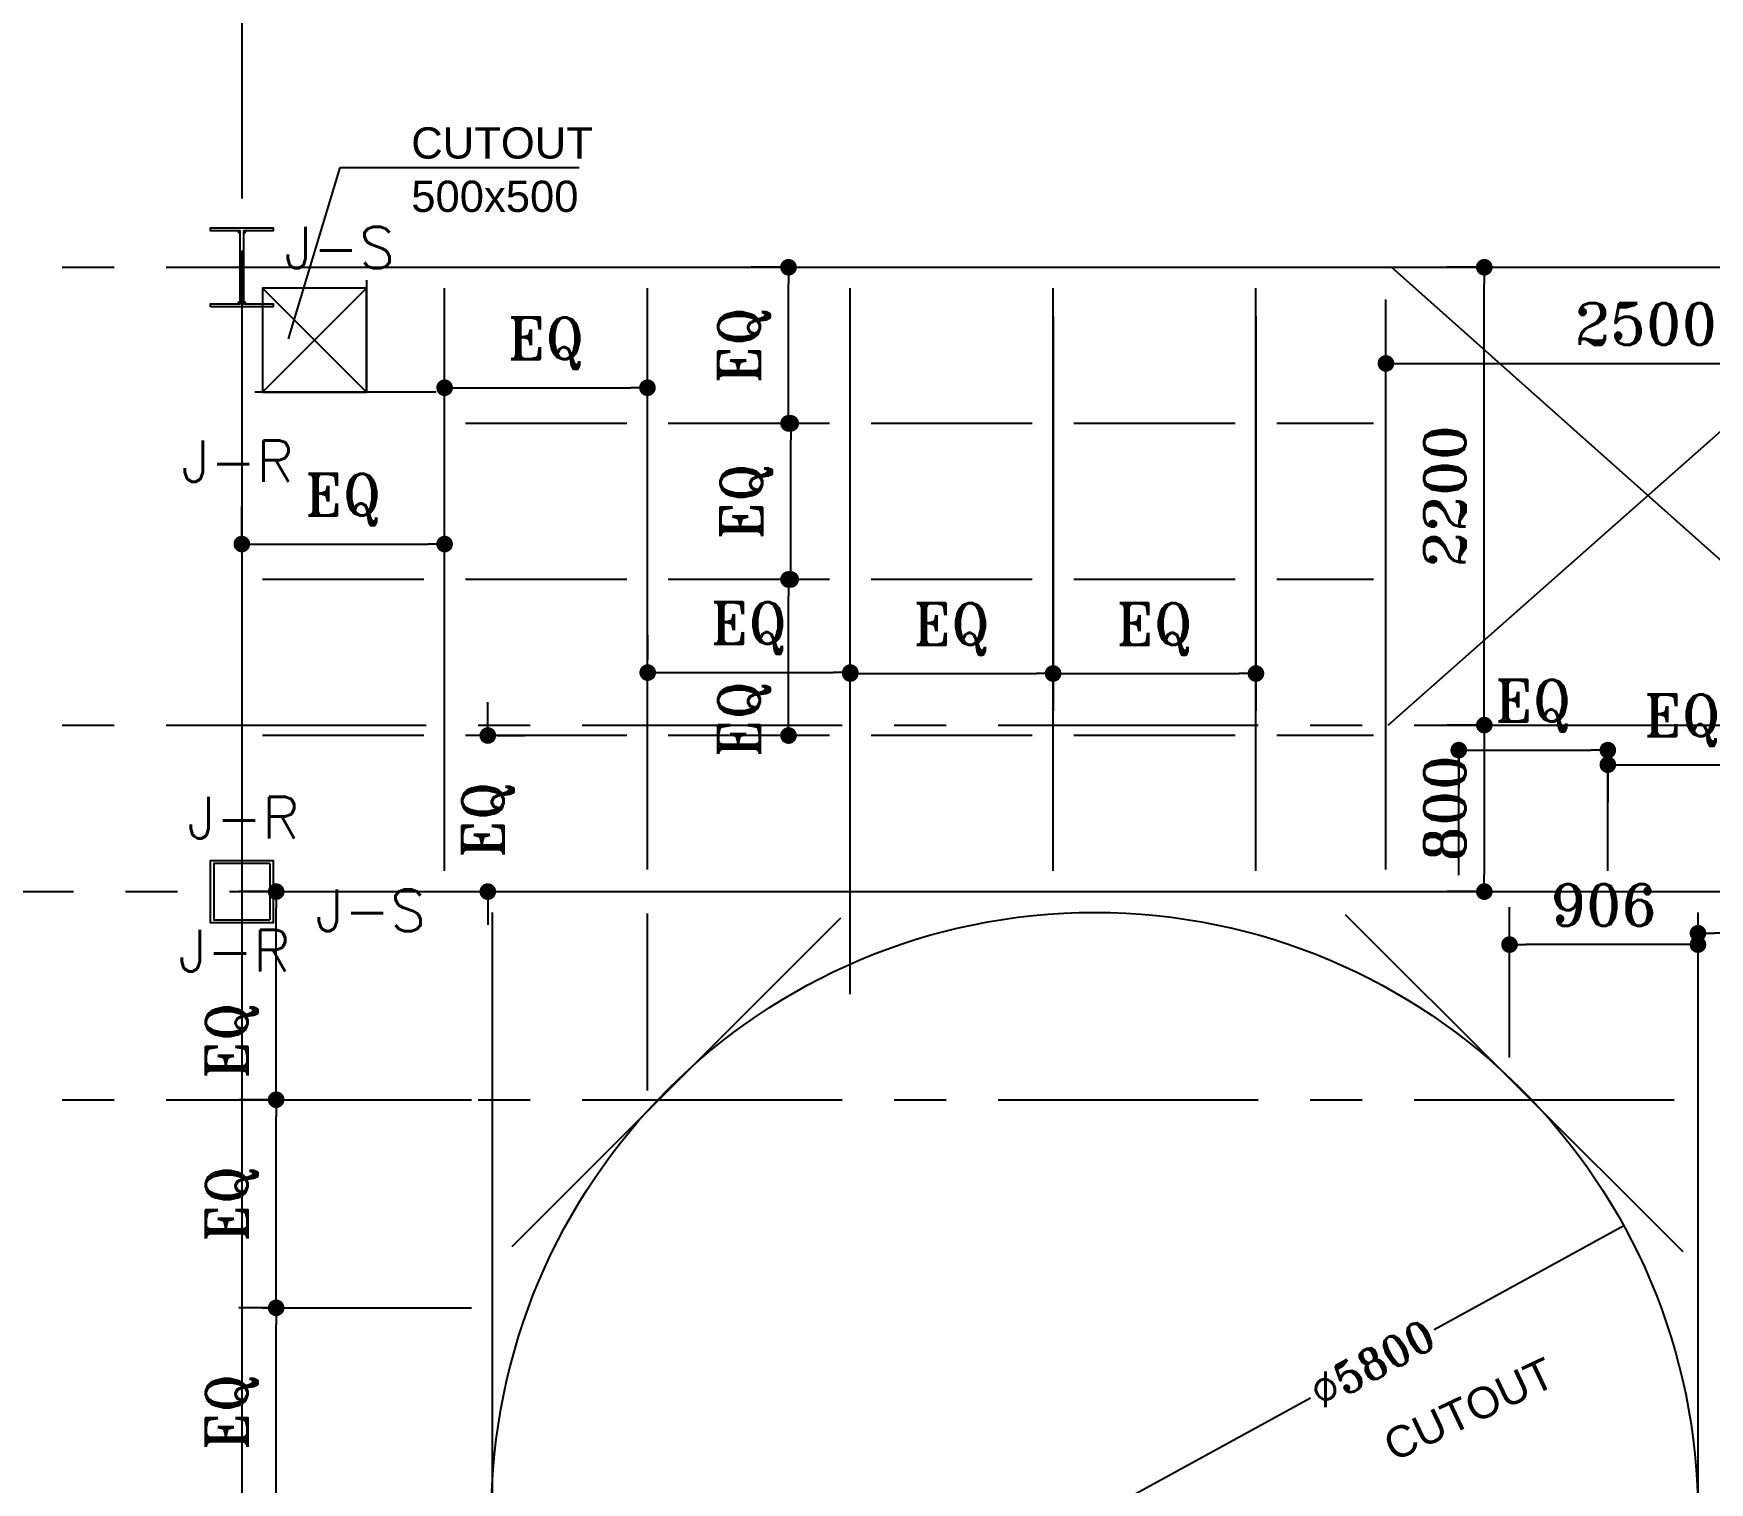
# Model space of a CAD drawing. Header units: inches. Extents: x 1387 to 2676, y -3554 to -2136.
# Drawn here: x 2593.95 to 2602.01, y -2648.33 to -2641.37 of the extents above; entities that cross this region are included whole.
import ezdxf
from ezdxf.enums import TextEntityAlignment as Align

# ---------------------------------------------------------------- set-up
doc = ezdxf.new("R2010")
doc.units = ezdxf.units.IN
doc.header["$MEASUREMENT"] = 0
doc.linetypes.add('CENTER', pattern=[2, 1.25, -0.25, 0.25, -0.25])
for name, color, linetype in [('3G', 3, 'Continuous'), ('AA-IPE300', 27, 'Continuous'), ('AA_CUT OUT', 250, 'Continuous'), ('AXE', 1, 'CENTER'), ('DIM', 8, 'Continuous'), ('MEMBER TEXT', 7, 'Continuous'), ('Pich', 2, 'Continuous'), ('UPN100', 1, 'Continuous')]:
    doc.layers.add(name, color=color, linetype=linetype)
doc.styles.add('ROMANS', font='ROMANS')
doc.styles.add('ROMANT', font='romant')
doc.styles.get("Standard").update_dxf_attribs({"font": 'arial.ttf'})
doc.dimstyles.new('Copy of 1-100', dxfattribs={"dimtxt": 0.2, "dimasz": 0.08, "dimexe": 0.18, "dimexo": 0.0625, "dimgap": 0.09, "dimtad": 1, "dimdec": 0, "dimlfac": 1000, "dimdsep": 46, "dimtxsty": 'ROMANT', "dimblk": 'DOT', "dimcen": 0.09, "dimclrd": 1, "dimclre": 1, "dimclrt": 3, "dimadec": 0, "dimazin": 0, "dimtfac": 1, "dimtdec": 0, "dimtix": 1, "dimtofl": 0, "dimtmove": 2, "dimatfit": 3, "dimldrblk": 'DOT', "dimfxl": 1, "dimtolj": 1, "dimarcsym": 0})
doc.dimstyles.get("Standard").update_dxf_attribs({"dimtxt": 0.25, "dimasz": 0.18, "dimexe": 0.18, "dimexo": 0.0625, "dimgap": 0.09, "dimtad": 0, "dimdec": 0, "dimlfac": 100, "dimzin": 0, "dimdsep": 46, "dimtxsty": 'Standard', "dimcen": 0.09, "dimadec": 0, "dimazin": 0, "dimtfac": 1, "dimtdec": 0, "dimtofl": 0, "dimtmove": 0, "dimatfit": 3, "dimfxl": 1, "dimtolj": 1, "dimtzin": 0, "dimarcsym": 0})

# ---------------------------------------------------------------- blocks, each defined once
blk = doc.blocks.new('DOT')
at = {"layer": 'DIM', "color": 0, "linetype": 'ByBlock'}
blk.add_line((-0.5, 0), (-1, 0), dxfattribs=at)
at = {"layer": 'DIM', "color": 0, "linetype": 'ByBlock', "const_width": 0.5}
blk.add_lwpolyline([(-0.25, 0, 1), (0.25, 0, 1)], format="xyb", close=True, dxfattribs=at)
blk = doc.blocks.new('*D2546')
at = {"color": 1, "lineweight": -2, "transparency": 16777216}
for p, q in [((-9356.8, 5393.5), (-10267.6, 4894.4)), ((-14443.2, 2606.5), (-10862.8, 4568.3))]:
    blk.add_line(p, q, dxfattribs=at)
at = {"layer": 'Defpoints', "color": 0, "transparency": 16777216}
for p in [(-9356.7, 5393.5), (-14443.3, 2606.5)]:
    blk.add_point(p, dxfattribs=at)
at = {"color": 1, "lineweight": -2, "transparency": 16777216, "xscale": 0.08, "yscale": 0.08, "zscale": 0.08}
for p, rotation in [((-9356.7, 5393.5), 28.71912846812458), ((-14443.3, 2606.5), 208.7191284681246)]:
    blk.add_blockref('DOT', p, dxfattribs=dict(at, rotation=rotation))
at = {"color": 3, "transparency": 16777216, "insert": (-10565.2, 4731.4), "char_height": 150, "attachment_point": 5, "rotation": 28.71913, "style": 'ROMANT'}
blk.add_mtext('\\A1;∅5800', dxfattribs=at)
blk = doc.blocks.new('_Dot')
at = {"layer": 'DIM', "color": 0, "lineweight": -2}
blk.add_line((-0.5, 0), (-1, 0), dxfattribs=at)
at = {"layer": 'DIM', "color": 0, "const_width": 0.5}
blk.add_lwpolyline([(-0.25, 0, 1), (0.25, 0, 1)], format="xyb", close=True, dxfattribs=at)
blk = doc.blocks.new('*D2125')
at = {"layer": 'Defpoints', "color": 0, "transparency": 16777216}
for p in [(2594.9498, -2643.8716), (2595.9248, -2643.8207), (2595.9248, -2643.8716)]:
    blk.add_point(p, dxfattribs=at)
at = {"layer": 'Pich', "color": 1, "lineweight": -2, "transparency": 16777216}
for p, q in [((2594.9498, -2643.8091), (2594.9498, -2643.6407)), ((2595.9248, -2643.8091), (2595.9248, -2643.6407)), ((2595.0298, -2643.8207), (2595.8448, -2643.8207))]:
    blk.add_line(p, q, dxfattribs=at)
at = {"layer": 'Pich', "color": 1, "lineweight": -2, "transparency": 16777216, "xscale": 0.08, "yscale": 0.08, "zscale": 0.08, "rotation": 180}
blk.add_blockref('DOT', (2594.9498, -2643.8207), dxfattribs=at)
at = {"layer": 'Pich', "color": 1, "lineweight": -2, "transparency": 16777216, "xscale": 0.08, "yscale": 0.08, "zscale": 0.08}
blk.add_blockref('DOT', (2595.9248, -2643.8207), dxfattribs=at)
at = {"layer": 'Pich', "color": 3, "transparency": 16777216, "insert": (2595.4373, -2643.6069), "char_height": 0.2, "attachment_point": 5, "style": 'ROMANT'}
blk.add_mtext('\\A1;EQ', dxfattribs=at)
blk = doc.blocks.new('*D2360')
at = {"layer": 'Defpoints', "color": 0, "transparency": 16777216}
for p in [(2596.8998, -2643.0695), (2596.8998, -2643.0695), (2595.9248, -2644.8514)]:
    blk.add_point(p, dxfattribs=at)
at = {"layer": 'Pich', "color": 1, "lineweight": -2, "transparency": 16777216}
for p, q in [((2595.9248, -2644.7889), (2595.9248, -2642.8895)), ((2596.8998, -2643.007), (2596.8998, -2642.8895)), ((2596.0048, -2643.0695), (2596.8198, -2643.0695))]:
    blk.add_line(p, q, dxfattribs=at)
at = {"layer": 'Pich', "color": 1, "lineweight": -2, "transparency": 16777216, "xscale": 0.08, "yscale": 0.08, "zscale": 0.08, "rotation": 180}
blk.add_blockref('DOT', (2595.9248, -2643.0695), dxfattribs=at)
at = {"layer": 'Pich', "color": 1, "lineweight": -2, "transparency": 16777216, "xscale": 0.08, "yscale": 0.08, "zscale": 0.08}
blk.add_blockref('DOT', (2596.8998, -2643.0695), dxfattribs=at)
at = {"layer": 'Pich', "color": 3, "transparency": 16777216, "insert": (2596.4123, -2642.8557), "char_height": 0.2, "attachment_point": 5, "style": 'ROMANT'}
blk.add_mtext('\\A1;EQ', dxfattribs=at)
blk = doc.blocks.new('*D2361')
at = {"layer": 'Defpoints', "color": 0, "transparency": 16777216}
for p in [(2596.901, -2644.4383), (2597.8748, -2644.4383), (2597.8748, -2646.0463)]:
    blk.add_point(p, dxfattribs=at)
at = {"layer": 'Pich', "color": 1, "lineweight": -2, "transparency": 16777216}
for p, q in [((2596.901, -2644.3758), (2596.901, -2644.2583)), ((2597.8748, -2645.9838), (2597.8748, -2644.2583)), ((2596.981, -2644.4383), (2597.7948, -2644.4383))]:
    blk.add_line(p, q, dxfattribs=at)
at = {"layer": 'Pich', "color": 1, "lineweight": -2, "transparency": 16777216, "xscale": 0.08, "yscale": 0.08, "zscale": 0.08, "rotation": 180}
blk.add_blockref('DOT', (2596.901, -2644.4383), dxfattribs=at)
at = {"layer": 'Pich', "color": 1, "lineweight": -2, "transparency": 16777216, "xscale": 0.08, "yscale": 0.08, "zscale": 0.08}
blk.add_blockref('DOT', (2597.8748, -2644.4383), dxfattribs=at)
at = {"layer": 'Pich', "color": 3, "transparency": 16777216, "insert": (2597.3879, -2644.2245), "char_height": 0.2, "attachment_point": 5, "style": 'ROMANT'}
blk.add_mtext('\\A1;EQ', dxfattribs=at)
blk = doc.blocks.new('*D2362')
at = {"layer": 'Defpoints', "color": 0, "transparency": 16777216}
for p in [(2598.8498, -2642.6643), (2597.8748, -2644.4428), (2598.8498, -2644.4428)]:
    blk.add_point(p, dxfattribs=at)
at = {"layer": 'Pich', "color": 1, "lineweight": -2, "transparency": 16777216}
for p, q in [((2598.8498, -2642.7268), (2598.8498, -2644.6228)), ((2597.8748, -2644.3803), (2597.8748, -2644.2628)), ((2597.9548, -2644.4428), (2598.7698, -2644.4428))]:
    blk.add_line(p, q, dxfattribs=at)
at = {"layer": 'Pich', "color": 1, "lineweight": -2, "transparency": 16777216, "xscale": 0.08, "yscale": 0.08, "zscale": 0.08, "rotation": 180}
blk.add_blockref('DOT', (2597.8748, -2644.4428), dxfattribs=at)
at = {"layer": 'Pich', "color": 1, "lineweight": -2, "transparency": 16777216, "xscale": 0.08, "yscale": 0.08, "zscale": 0.08}
blk.add_blockref('DOT', (2598.8498, -2644.4428), dxfattribs=at)
at = {"layer": 'Pich', "color": 3, "transparency": 16777216, "insert": (2598.3623, -2644.229), "char_height": 0.2, "attachment_point": 5, "style": 'ROMANT'}
blk.add_mtext('\\A1;EQ', dxfattribs=at)
blk = doc.blocks.new('*D2363')
at = {"layer": 'Defpoints', "color": 0, "transparency": 16777216}
for p in [(2599.8248, -2642.6643), (2598.8498, -2644.4428), (2599.8248, -2644.4428)]:
    blk.add_point(p, dxfattribs=at)
at = {"layer": 'Pich', "color": 1, "lineweight": -2, "transparency": 16777216}
for p, q in [((2599.8248, -2642.7268), (2599.8248, -2644.6228)), ((2598.8498, -2644.3803), (2598.8498, -2644.2628)), ((2598.9298, -2644.4428), (2599.7448, -2644.4428))]:
    blk.add_line(p, q, dxfattribs=at)
at = {"layer": 'Pich', "color": 1, "lineweight": -2, "transparency": 16777216, "xscale": 0.08, "yscale": 0.08, "zscale": 0.08, "rotation": 180}
blk.add_blockref('DOT', (2598.8498, -2644.4428), dxfattribs=at)
at = {"layer": 'Pich', "color": 1, "lineweight": -2, "transparency": 16777216, "xscale": 0.08, "yscale": 0.08, "zscale": 0.08}
blk.add_blockref('DOT', (2599.8248, -2644.4428), dxfattribs=at)
at = {"layer": 'Pich', "color": 3, "transparency": 16777216, "insert": (2599.3373, -2644.229), "char_height": 0.2, "attachment_point": 5, "style": 'ROMANT'}
blk.add_mtext('\\A1;EQ', dxfattribs=at)
blk = doc.blocks.new('*D2364')
at = {"layer": 'Defpoints', "color": 0, "transparency": 16777216}
for p in [(2600.4498, -2642.9527), (2602.9498, -2642.9527), (2602.9498, -2643.0219)]:
    blk.add_point(p, dxfattribs=at)
at = {"layer": 'Pich', "color": 1, "lineweight": -2, "transparency": 16777216}
for p, q in [((2600.4498, -2642.8902), (2600.4498, -2642.7727)), ((2602.9498, -2642.9594), (2602.9498, -2642.7727)), ((2600.5298, -2642.9527), (2602.8698, -2642.9527))]:
    blk.add_line(p, q, dxfattribs=at)
at = {"layer": 'Pich', "color": 1, "lineweight": -2, "transparency": 16777216, "xscale": 0.08, "yscale": 0.08, "zscale": 0.08, "rotation": 180}
blk.add_blockref('DOT', (2600.4498, -2642.9527), dxfattribs=at)
at = {"layer": 'Pich', "color": 1, "lineweight": -2, "transparency": 16777216, "xscale": 0.08, "yscale": 0.08, "zscale": 0.08}
blk.add_blockref('DOT', (2602.9498, -2642.9527), dxfattribs=at)
at = {"layer": 'Pich', "color": 3, "transparency": 16777216, "insert": (2601.6998, -2642.7627), "char_height": 0.2, "attachment_point": 5, "style": 'ROMANT'}
blk.add_mtext('\\A1;2500', dxfattribs=at)
blk = doc.blocks.new('*D2368')
at = {"layer": 'Defpoints', "color": 0, "transparency": 16777216}
for p in [(2600.7998, -2644.7562), (2601.5165, -2644.7562), (2601.5165, -2644.8109)]:
    blk.add_point(p, dxfattribs=at)
at = {"layer": 'Pich', "color": 1, "lineweight": -2, "transparency": 16777216}
for p, q in [((2600.7998, -2644.8187), (2600.7998, -2644.9909)), ((2600.8798, -2644.8109), (2601.4365, -2644.8109)), ((2601.5165, -2644.8187), (2601.5165, -2644.9909))]:
    blk.add_line(p, q, dxfattribs=at)
at = {"layer": 'Pich', "color": 1, "lineweight": -2, "transparency": 16777216, "xscale": 0.08, "yscale": 0.08, "zscale": 0.08, "rotation": 180}
blk.add_blockref('DOT', (2600.7998, -2644.8109), dxfattribs=at)
at = {"layer": 'Pich', "color": 1, "lineweight": -2, "transparency": 16777216, "xscale": 0.08, "yscale": 0.08, "zscale": 0.08}
blk.add_blockref('DOT', (2601.5165, -2644.8109), dxfattribs=at)
at = {"layer": 'Pich', "color": 3, "transparency": 16777216, "insert": (2601.1582, -2644.5971), "char_height": 0.2, "attachment_point": 5, "style": 'ROMANT'}
blk.add_mtext('\\A1;EQ', dxfattribs=at)
blk = doc.blocks.new('*D2369')
at = {"layer": 'Defpoints', "color": 0, "transparency": 16777216}
for p in [(2601.5165, -2644.8109), (2602.2332, -2644.8808), (2602.2332, -2644.8808)]:
    blk.add_point(p, dxfattribs=at)
at = {"layer": 'Pich', "color": 1, "lineweight": -2, "transparency": 16777216}
for p, q in [((2602.2332, -2644.8183), (2602.2332, -2644.7008)), ((2601.5165, -2644.8734), (2601.5165, -2645.0608)), ((2601.5965, -2644.8808), (2602.1532, -2644.8808))]:
    blk.add_line(p, q, dxfattribs=at)
at = {"layer": 'Pich', "color": 1, "lineweight": -2, "transparency": 16777216, "xscale": 0.08, "yscale": 0.08, "zscale": 0.08, "rotation": 180}
blk.add_blockref('DOT', (2601.5165, -2644.8808), dxfattribs=at)
at = {"layer": 'Pich', "color": 1, "lineweight": -2, "transparency": 16777216, "xscale": 0.08, "yscale": 0.08, "zscale": 0.08}
blk.add_blockref('DOT', (2602.2332, -2644.8808), dxfattribs=at)
at = {"layer": 'Pich', "color": 3, "transparency": 16777216, "insert": (2601.8748, -2644.667), "char_height": 0.2, "attachment_point": 5, "style": 'ROMANT'}
blk.add_mtext('\\A1;EQ', dxfattribs=at)
blk = doc.blocks.new('*D2381')
at = {"layer": 'Defpoints', "color": 0, "transparency": 16777216}
for p in [(2595.1149, -2647.4907), (2595.1875, -2647.4907), (2595.1149, -2648.4907)]:
    blk.add_point(p, dxfattribs=at)
at = {"layer": 'Pich', "color": 1, "lineweight": -2, "transparency": 16777216}
for p, q in [((2595.125, -2647.4907), (2594.9349, -2647.4907)), ((2595.1149, -2648.4107), (2595.1149, -2647.5707)), ((2595.1774, -2648.4907), (2595.2949, -2648.4907))]:
    blk.add_line(p, q, dxfattribs=at)
at = {"layer": 'Pich', "color": 1, "lineweight": -2, "transparency": 16777216, "xscale": 0.08, "yscale": 0.08, "zscale": 0.08}
for p, rotation in [((2595.1149, -2647.4907), 90), ((2595.1149, -2648.4907), 270)]:
    blk.add_blockref('DOT', p, dxfattribs=dict(at, rotation=rotation))
at = {"layer": 'Pich', "color": 3, "transparency": 16777216, "insert": (2594.9011, -2647.9907), "char_height": 0.2, "attachment_point": 5, "rotation": 90, "style": 'ROMANT'}
blk.add_mtext('\\A1;EQ', dxfattribs=at)
blk = doc.blocks.new('*D2382')
at = {"layer": 'Defpoints', "color": 0, "transparency": 16777216}
for p in [(2595.1149, -2646.4907), (2595.1875, -2646.4907), (2595.1149, -2647.4907)]:
    blk.add_point(p, dxfattribs=at)
at = {"layer": 'Pich', "color": 1, "lineweight": -2, "transparency": 16777216}
for p, q in [((2595.125, -2646.4907), (2594.9349, -2646.4907)), ((2595.1149, -2647.4107), (2595.1149, -2646.5707)), ((2595.1774, -2647.4907), (2595.2949, -2647.4907))]:
    blk.add_line(p, q, dxfattribs=at)
at = {"layer": 'Pich', "color": 1, "lineweight": -2, "transparency": 16777216, "xscale": 0.08, "yscale": 0.08, "zscale": 0.08}
for p, rotation in [((2595.1149, -2646.4907), 90), ((2595.1149, -2647.4907), 270)]:
    blk.add_blockref('DOT', p, dxfattribs=dict(at, rotation=rotation))
at = {"layer": 'Pich', "color": 3, "transparency": 16777216, "insert": (2594.9011, -2646.9907), "char_height": 0.2, "attachment_point": 5, "rotation": 90, "style": 'ROMANT'}
blk.add_mtext('\\A1;EQ', dxfattribs=at)
blk = doc.blocks.new('*D2383')
at = {"layer": 'Defpoints', "color": 0, "transparency": 16777216}
for p in [(2595.1149, -2645.4907), (2595.1875, -2645.4907), (2595.1149, -2646.4907)]:
    blk.add_point(p, dxfattribs=at)
at = {"layer": 'Pich', "color": 1, "lineweight": -2, "transparency": 16777216}
for p, q in [((2595.125, -2645.4907), (2594.9349, -2645.4907)), ((2595.1149, -2646.4107), (2595.1149, -2645.5707)), ((2595.1774, -2646.4907), (2595.2949, -2646.4907))]:
    blk.add_line(p, q, dxfattribs=at)
at = {"layer": 'Pich', "color": 1, "lineweight": -2, "transparency": 16777216, "xscale": 0.08, "yscale": 0.08, "zscale": 0.08}
for p, rotation in [((2595.1149, -2645.4907), 90), ((2595.1149, -2646.4907), 270)]:
    blk.add_blockref('DOT', p, dxfattribs=dict(at, rotation=rotation))
at = {"layer": 'Pich', "color": 3, "transparency": 16777216, "insert": (2594.9011, -2646.2069), "char_height": 0.2, "attachment_point": 5, "rotation": 90, "style": 'ROMANT'}
blk.add_mtext('\\A1;EQ', dxfattribs=at)
blk = doc.blocks.new('*D2412')
at = {"layer": 'Defpoints', "color": 0, "transparency": 16777216}
for p in [(2600.9163, -2644.6907), (2600.9228, -2645.4907), (2601.0109, -2645.4907)]:
    blk.add_point(p, dxfattribs=at)
at = {"layer": 'Pich', "color": 1, "lineweight": -2, "transparency": 16777216}
for p, q in [((2600.9788, -2644.6907), (2601.1028, -2644.6907)), ((2600.9228, -2644.7707), (2600.9228, -2645.4107)), ((2600.9484, -2645.4907), (2600.7428, -2645.4907))]:
    blk.add_line(p, q, dxfattribs=at)
at = {"layer": 'Pich', "color": 1, "lineweight": -2, "transparency": 16777216, "xscale": 0.08, "yscale": 0.08, "zscale": 0.08}
for p, rotation in [((2600.9228, -2644.6907), 90), ((2600.9228, -2645.4907), 270)]:
    blk.add_blockref('DOT', p, dxfattribs=dict(at, rotation=rotation))
at = {"layer": 'Pich', "color": 3, "transparency": 16777216, "insert": (2600.7328, -2645.0907), "char_height": 0.2, "attachment_point": 5, "rotation": 90, "style": 'ROMANT'}
blk.add_mtext('\\A1;800', dxfattribs=at)
blk = doc.blocks.new('*D2413')
at = {"layer": 'Defpoints', "color": 0, "transparency": 16777216}
for p in [(2601.9498, -2645.6499), (2602.9498, -2645.6499), (2601.9498, -2645.691)]:
    blk.add_point(p, dxfattribs=at)
at = {"layer": 'Pich', "color": 1, "lineweight": -2, "transparency": 16777216}
for p, q in [((2601.9498, -2645.7124), (2601.9498, -2645.871)), ((2602.8698, -2645.691), (2602.0298, -2645.691)), ((2602.9498, -2645.7124), (2602.9498, -2645.871))]:
    blk.add_line(p, q, dxfattribs=at)
at = {"layer": 'Pich', "color": 1, "lineweight": -2, "transparency": 16777216, "xscale": 0.08, "yscale": 0.08, "zscale": 0.08, "rotation": 180}
blk.add_blockref('DOT', (2601.9498, -2645.691), dxfattribs=at)
at = {"layer": 'Pich', "color": 1, "lineweight": -2, "transparency": 16777216, "xscale": 0.08, "yscale": 0.08, "zscale": 0.08}
blk.add_blockref('DOT', (2602.9498, -2645.691), dxfattribs=at)
at = {"layer": 'Pich', "color": 3, "transparency": 16777216, "insert": (2602.4498, -2645.501), "char_height": 0.2, "attachment_point": 5, "style": 'ROMANT'}
blk.add_mtext('\\A1;1000', dxfattribs=at)
blk = doc.blocks.new('*D2414')
at = {"layer": 'Defpoints', "color": 0, "transparency": 16777216}
for p in [(2601.9498, -2645.6499), (2601.0439, -2645.7454), (2601.0439, -2645.7454)]:
    blk.add_point(p, dxfattribs=at)
at = {"layer": 'Pich', "color": 1, "lineweight": -2, "transparency": 16777216}
for p, q in [((2601.0439, -2645.6829), (2601.0439, -2645.5654)), ((2601.8698, -2645.7454), (2601.1239, -2645.7454)), ((2601.9498, -2645.7124), (2601.9498, -2645.9254))]:
    blk.add_line(p, q, dxfattribs=at)
at = {"layer": 'Pich', "color": 1, "lineweight": -2, "transparency": 16777216, "xscale": 0.08, "yscale": 0.08, "zscale": 0.08, "rotation": 180}
blk.add_blockref('DOT', (2601.0439, -2645.7454), dxfattribs=at)
at = {"layer": 'Pich', "color": 1, "lineweight": -2, "transparency": 16777216, "xscale": 0.08, "yscale": 0.08, "zscale": 0.08}
blk.add_blockref('DOT', (2601.9498, -2645.7454), dxfattribs=at)
at = {"layer": 'Pich', "color": 3, "transparency": 16777216, "insert": (2601.4969, -2645.5554), "char_height": 0.2, "attachment_point": 5, "style": 'ROMANT'}
blk.add_mtext('\\A1;906', dxfattribs=at)
blk = doc.blocks.new('*D2416')
at = {"layer": 'Defpoints', "color": 0, "transparency": 16777216}
for p in [(2600.9228, -2642.4907), (2600.9978, -2642.4907), (2600.9978, -2644.6907)]:
    blk.add_point(p, dxfattribs=at)
at = {"layer": 'Pich', "color": 1, "lineweight": -2, "transparency": 16777216}
for p, q in [((2600.9353, -2642.4907), (2600.7428, -2642.4907)), ((2600.9228, -2644.6107), (2600.9228, -2642.5707)), ((2600.9353, -2644.6907), (2600.7428, -2644.6907))]:
    blk.add_line(p, q, dxfattribs=at)
at = {"layer": 'Pich', "color": 1, "lineweight": -2, "transparency": 16777216, "xscale": 0.08, "yscale": 0.08, "zscale": 0.08}
for p, rotation in [((2600.9228, -2642.4907), 90), ((2600.9228, -2644.6907), 270)]:
    blk.add_blockref('DOT', p, dxfattribs=dict(at, rotation=rotation))
at = {"layer": 'Pich', "color": 3, "transparency": 16777216, "insert": (2600.7328, -2643.5907), "char_height": 0.2, "attachment_point": 5, "rotation": 90, "style": 'ROMANT'}
blk.add_mtext('\\A1;2200', dxfattribs=at)
blk = doc.blocks.new('*D2507')
at = {"layer": 'Defpoints', "color": 0, "transparency": 16777216}
for p in [(2596.1153, -2644.7407), (2596.1323, -2644.7407), (2596.1153, -2645.4907)]:
    blk.add_point(p, dxfattribs=at)
at = {"layer": 'Pich', "color": 1, "lineweight": -2, "transparency": 16777216}
for p, q in [((2596.1323, -2644.6607), (2596.1323, -2644.5807)), ((2596.1778, -2644.7407), (2596.3123, -2644.7407)), ((2596.1778, -2645.4907), (2596.3123, -2645.4907)), ((2596.1323, -2645.5707), (2596.1323, -2645.6507))]:
    blk.add_line(p, q, dxfattribs=at)
at = {"layer": 'Pich', "color": 1, "lineweight": -2, "transparency": 16777216, "xscale": 0.08, "yscale": 0.08, "zscale": 0.08}
for p, rotation in [((2596.1323, -2644.7407), 270), ((2596.1323, -2645.4907), 90)]:
    blk.add_blockref('DOT', p, dxfattribs=dict(at, rotation=rotation))
at = {"layer": 'Pich', "color": 3, "transparency": 16777216, "insert": (2596.1323, -2645.1454), "char_height": 0.2, "attachment_point": 5, "rotation": 90, "style": 'ROMANT'}
blk.add_mtext('\\A1;EQ', dxfattribs=at)
blk = doc.blocks.new('*D2508')
at = {"layer": 'Defpoints', "color": 0, "transparency": 16777216}
for p in [(2597.5779, -2642.4907), (2597.5979, -2642.4907), (2597.5979, -2643.2407)]:
    blk.add_point(p, dxfattribs=at)
at = {"layer": 'Pich', "color": 1, "lineweight": -2, "transparency": 16777216}
for p, q in [((2597.5354, -2642.4907), (2597.3979, -2642.4907)), ((2597.5779, -2643.1607), (2597.5779, -2642.5707)), ((2597.5354, -2643.2407), (2597.3979, -2643.2407))]:
    blk.add_line(p, q, dxfattribs=at)
at = {"layer": 'Pich', "color": 1, "lineweight": -2, "transparency": 16777216, "xscale": 0.08, "yscale": 0.08, "zscale": 0.08}
for p, rotation in [((2597.5779, -2642.4907), 90), ((2597.5779, -2643.2407), 270)]:
    blk.add_blockref('DOT', p, dxfattribs=dict(at, rotation=rotation))
at = {"layer": 'Pich', "color": 3, "transparency": 16777216, "insert": (2597.3641, -2642.8657), "char_height": 0.2, "attachment_point": 5, "rotation": 90, "style": 'ROMANT'}
blk.add_mtext('\\A1;EQ', dxfattribs=at)
blk = doc.blocks.new('*D2612')
at = {"layer": 'Defpoints', "color": 0, "transparency": 16777216}
for p in [(2597.5885, -2643.2407), (2597.6085, -2643.2407), (2597.6085, -2643.9907)]:
    blk.add_point(p, dxfattribs=at)
at = {"layer": 'Pich', "color": 1, "lineweight": -2, "transparency": 16777216}
for p, q in [((2597.546, -2643.2407), (2597.4085, -2643.2407)), ((2597.5885, -2643.9107), (2597.5885, -2643.3207)), ((2597.546, -2643.9907), (2597.4085, -2643.9907))]:
    blk.add_line(p, q, dxfattribs=at)
at = {"layer": 'Pich', "color": 1, "lineweight": -2, "transparency": 16777216, "xscale": 0.08, "yscale": 0.08, "zscale": 0.08}
for p, rotation in [((2597.5885, -2643.2407), 90), ((2597.5885, -2643.9907), 270)]:
    blk.add_blockref('DOT', p, dxfattribs=dict(at, rotation=rotation))
at = {"layer": 'Pich', "color": 3, "transparency": 16777216, "insert": (2597.3746, -2643.6157), "char_height": 0.2, "attachment_point": 5, "rotation": 90, "style": 'ROMANT'}
blk.add_mtext('\\A1;EQ', dxfattribs=at)
blk = doc.blocks.new('*D2613')
at = {"layer": 'Defpoints', "color": 0, "transparency": 16777216}
for p in [(2597.5779, -2643.9907), (2597.5979, -2643.9907), (2597.5979, -2644.7408)]:
    blk.add_point(p, dxfattribs=at)
at = {"layer": 'Pich', "color": 1, "lineweight": -2, "transparency": 16777216}
for p, q in [((2597.5354, -2643.9907), (2597.3979, -2643.9907)), ((2597.5779, -2644.6608), (2597.5779, -2644.0707)), ((2597.5354, -2644.7408), (2597.3979, -2644.7408))]:
    blk.add_line(p, q, dxfattribs=at)
at = {"layer": 'Pich', "color": 1, "lineweight": -2, "transparency": 16777216, "xscale": 0.08, "yscale": 0.08, "zscale": 0.08}
for p, rotation in [((2597.5779, -2643.9907), 90), ((2597.5779, -2644.7408), 270)]:
    blk.add_blockref('DOT', p, dxfattribs=dict(at, rotation=rotation))
at = {"layer": 'Pich', "color": 3, "transparency": 16777216, "insert": (2597.3641, -2644.6616), "char_height": 0.2, "attachment_point": 5, "rotation": 90, "style": 'ROMANT'}
blk.add_mtext('\\A1;EQ', dxfattribs=at)
blk = doc.blocks.new('G$C03DD02ED')
at = {"color": 1}
for p, q in [((-15400, 9400), (-15900, 9900)), ((-15900, 9400), (-15400, 9900))]:
    blk.add_line(p, q, dxfattribs=at)
at = {"layer": 'AA_CUT OUT', "color": 1}
blk.add_lwpolyline([(-15400, 9900), (-15900, 9900), (-15900, 9400), (-15400, 9400)], close=True, dxfattribs=at)
blk.add_circle((-11900, 4000), 2900, dxfattribs=at)
at = {"color": 3}
for s, p in [('CUTOUT', (-15185.5, 10522.3)), ('500x500', (-15185.5, 10266))]:
    blk.add_text(s, height=150, dxfattribs=at).set_placement(p)
blk.add_text('CUTOUT', height=150, rotation=25.34706, dxfattribs=at).set_placement((-10463.1, 4258.3))
dim = blk.add_diameter_dim_2p(p1=(-14443.3, 2606.5), p2=(-9356.7, 5393.5), dimstyle='Copy of 1-100', override={"dimtxt": 150, "dimlfac": 1})
dim.commit()
dim.dimension.update_dxf_attribs({"geometry": '*D2546', "text_midpoint": (-10565.2, 4731.4), "dimtype": 163})
blk.add_leader([(-15775, 9656.4), (-15526.6, 10480.1), (-14377.7, 10480.1)], dimstyle='Standard', override={"dimscale": 75}, dxfattribs=at)

msp = doc.modelspace()

# ---------------------------------------------------------------- hatches: boundary and pattern name
for points in [[(2594.94233482, -2642.31568758), (2594.93085859, -2642.31568758, 0.4144144444), (2594.94233482, -2642.32717168)], [(2594.95733482, -2642.31568758), (2594.96881105, -2642.31568758, -0.4144144444), (2594.95733482, -2642.32717168)], [(2594.94233482, -2642.66572708), (2594.93085859, -2642.66572708, -0.4144144444), (2594.94233482, -2642.65424298)], [(2594.95733482, -2642.66572708), (2594.96881105, -2642.66572708, 0.4144144444), (2594.95733482, -2642.65424298)]]:
    msp.add_hatch(color=1).paths.add_polyline_path(points)

# ---------------------------------------------------------------- linework, layer by layer
at = {"layer": '3G'}
for p, q in [((2595.08482793, -2645.35558976), (2595.08482789, -2645.62558976)), ((2595.09982793, -2645.35558976), (2595.09982789, -2645.62558976))]:
    msp.add_line(p, q, dxfattribs=at)
msp.add_lwpolyline([(2594.79983482, -2642.68068758), (2594.79983482, -2642.66568758), (2594.94233482, -2642.66568758), (2594.94233482, -2642.31568758), (2594.79983482, -2642.31568758), (2594.79983482, -2642.30068758), (2595.09983482, -2642.30068758), (2595.09983482, -2642.31568758), (2594.95733482, -2642.31568758), (2594.95733482, -2642.66568758), (2595.09983482, -2642.66568758), (2595.09983482, -2642.68068758)], close=True, dxfattribs=at)
for points in [[(2595.09982789, -2645.62558976), (2595.09982795, -2645.62558976), (2595.09982795, -2645.64058976), (2594.79982795, -2645.64058976), (2594.79982795, -2645.62558976), (2594.79982795, -2645.62558976), (2594.79982793, -2645.35558976), (2594.79982793, -2645.35558976), (2594.79982793, -2645.34058976), (2595.09982793, -2645.34058976), (2595.09982793, -2645.35558976)], [(2595.08482793, -2645.35558976), (2594.81482793, -2645.35558976), (2594.81482795, -2645.62558976), (2595.08482789, -2645.62558976)]]:
    msp.add_lwpolyline(points, dxfattribs=at)
for centre, start, end in [((2594.94233482, -2642.31569545), 180.157926883, 270.157926883), ((2594.95733482, -2642.31569545), 269.842073117, 359.842073117), ((2594.95733482, -2642.31569545), 269.842073117, 359.842073117), ((2594.94233482, -2642.66571921), 89.842073117, 179.842073117), ((2594.94233482, -2642.66571921), 89.842073117, 179.842073117), ((2594.95733482, -2642.66571921), 0.157926883, 90.157926883), ((2594.95733482, -2642.66571921), 0.157926883, 90.157926883), ((2594.95733482, -2642.66571921), 0.157926883, 90.157926883)]:
    msp.add_arc(centre, 0.01147623, start, end, dxfattribs=at)
at = {"layer": 'AA-IPE300', "color": 3}
for p, q in [((2594.94983482, -2642.49069494), (2610.94983482, -2642.49069494)), ((2594.94983482, -2642.49069494), (2594.94983482, -2652.49069494)), ((2595.92483482, -2645.39073373), (2595.92483482, -2642.59069494)), ((2596.89983482, -2645.38397772), (2596.89983482, -2642.59069494)), ((2597.87483482, -2645.39073373), (2597.87483482, -2642.59069494)), ((2598.84983482, -2645.39073373), (2598.84983482, -2642.59069494)), ((2599.82483482, -2645.39073373), (2599.82483482, -2642.59069494)), ((2600.44983442, -2645.38393596), (2600.44983442, -2642.64495618)), ((2600.89983482, -2644.69069494), (2602.94628482, -2644.69069494)), ((2600.79983482, -2645.41092628), (2600.79983482, -2644.81088749)), ((2601.51649482, -2645.39073373), (2601.51649482, -2644.79069494)), ((2594.94983482, -2645.49073373), (2602.94983482, -2645.49073373)), ((2596.15433482, -2652.39069494), (2596.15433482, -2645.59073373)), ((2596.25017798, -2647.19570352), (2597.82967515, -2645.61620635)), ((2596.89983482, -2646.44604668), (2596.89983482, -2645.59512064)), ((2601.8790307, -2647.22095815), (2600.25597441, -2645.60284387)), ((2601.04392834, -2646.28839858), (2601.04392834, -2645.59073373)), ((2601.94983482, -2645.59073373), (2601.94983482, -2652.39069494)), ((2595.04983482, -2646.49069494), (2596.05433482, -2646.49069494)), ((2595.04983482, -2647.49069494), (2596.05433482, -2647.49069494))]:
    msp.add_line(p, q, dxfattribs=at)
at = {"layer": 'AA_CUT OUT', "color": 3}
for p, q in [((2600.46050006, -2644.69059995), (2602.9498171, -2642.49069494)), ((2602.9498171, -2644.69069494), (2600.47575416, -2642.49069494))]:
    msp.add_line(p, q, dxfattribs=at)
at = {"layer": 'AXE'}
for p, q in [((2594.94982556, -2638.90995471), (2594.94986179, -2652.92783541)), ((2590.58561037, -2642.49069494), (2613.86332282, -2642.49069494)), ((2590.58561037, -2644.69057522), (2613.86332282, -2644.69063386)), ((2588.89055233, -2645.49057522), (2613.86332282, -2645.49063386)), ((2590.58561037, -2646.49057522), (2613.86332282, -2646.49063386))]:
    msp.add_line(p, q, dxfattribs=at)
at = {"layer": 'UPN100', "color": 3}
for p, q in [((2595.54983482, -2642.55316259), (2595.54983482, -2643.09069494)), ((2595.88409504, -2643.09069494), (2595.01287463, -2643.09069494)), ((2596.79983482, -2643.24071434), (2596.02483482, -2643.24071434)), ((2597.77483482, -2643.24071434), (2596.99983482, -2643.24071434)), ((2598.74983482, -2643.24071434), (2597.97483482, -2643.24071434)), ((2599.72483482, -2643.24071434), (2598.94983482, -2643.24071434)), ((2600.38983482, -2643.24071434), (2599.92483482, -2643.24071434)), ((2595.82483482, -2643.99071434), (2595.04983482, -2643.99071434)), ((2595.82483482, -2643.99071434), (2595.04983482, -2643.99071434)), ((2596.79983482, -2643.99071434), (2596.02483482, -2643.99071434)), ((2596.79983482, -2643.99071434), (2596.02483482, -2643.99071434)), ((2597.77483482, -2643.99071434), (2596.99983482, -2643.99071434)), ((2597.77483482, -2643.99071434), (2596.99983482, -2643.99071434)), ((2598.74983482, -2643.99071434), (2597.97483482, -2643.99071434)), ((2598.74983482, -2643.99071434), (2597.97483482, -2643.99071434)), ((2599.72483482, -2643.99071434), (2598.94983482, -2643.99071434)), ((2599.72483482, -2643.99071434), (2598.94983482, -2643.99071434)), ((2600.38983482, -2643.99071434), (2599.92483482, -2643.99071434)), ((2600.38983482, -2643.99071434), (2599.92483482, -2643.99071434)), ((2595.82483482, -2644.74071434), (2595.04983482, -2644.74071434)), ((2596.79983482, -2644.74071434), (2596.02483482, -2644.74071434)), ((2597.77483482, -2644.74071434), (2596.99983482, -2644.74071434)), ((2598.74983482, -2644.74071434), (2597.97483482, -2644.74071434)), ((2599.72483482, -2644.74071434), (2598.94983482, -2644.74071434)), ((2600.38983482, -2644.74071434), (2599.92483482, -2644.74071434))]:
    msp.add_line(p, q, dxfattribs=at)

# ---------------------------------------------------------------- block references
at = {"layer": 'AA_CUT OUT', "color": 3, "xscale": 0.001, "yscale": 0.001, "zscale": 0.001}
msp.add_blockref('G$C03DD02ED', (2610.94983482, -2652.49069494), dxfattribs=at)

# ---------------------------------------------------------------- texts
at = {"layer": 'MEMBER TEXT', "color": 3, "ltscale": 2, "style": 'ROMANS'}
for s, p in [('J-S', (2595.41895362, -2642.39574866)), ('J-R', (2594.92917661, -2643.42235469)), ('J-R', (2594.9575082, -2645.13472907)), ('J-S', (2595.56894657, -2645.58064266)), ('J-R', (2594.91448398, -2645.77460457))]:
    msp.add_text(s, height=0.2, dxfattribs=at).set_placement(p, align=Align.MIDDLE)

# ---------------------------------------------------------------- dimensions: what is measured, and where the dimension line sits
at = {"layer": 'Pich'}
for base, p1, p2, picture, middle in [((2597.57788467, -2642.49069494), (2597.59788467, -2643.24071434), (2597.59788467, -2642.49069494), '*D2508', (2597.36407515, -2642.86570464)), ((2597.58845158, -2643.24071434), (2597.60845158, -2643.99073373), (2597.60845158, -2643.24071434), '*D2612', (2597.37464206, -2643.61572403)), ((2595.11489097, -2646.49069494), (2595.11489097, -2647.49069494), (2595.18748438, -2646.49069494), '*D2382', (2594.90108144, -2646.99069494)), ((2595.11489097, -2647.49069494), (2595.11489097, -2648.49069494), (2595.18748438, -2647.49069494), '*D2381', (2594.90108144, -2647.99069494))]:
    dim = msp.add_linear_dim(base=base, p1=p1, p2=p2, angle=90, text='EQ', dimstyle='Copy of 1-100', dxfattribs=at)
    dim.commit()
    dim.dimension.update_dxf_attribs({"geometry": picture, "text_midpoint": middle})
for base, p1, p2, picture, middle in [((2600.92275066, -2642.49069494), (2600.99775066, -2644.69069494), (2600.99775066, -2642.49069494), '*D2416', (2600.73275066, -2643.59069494)), ((2600.92275066, -2645.49073373), (2600.91634419, -2644.69069494), (2601.01091619, -2645.49073373), '*D2412', (2600.73275066, -2645.09071434))]:
    dim = msp.add_linear_dim(base=base, p1=p1, p2=p2, angle=90, dimstyle='Copy of 1-100', dxfattribs=at)
    dim.commit()
    dim.dimension.update_dxf_attribs({"geometry": picture, "text_midpoint": middle})
for base, p1, p2, picture, middle in [((2598.84983482, -2644.44278866), (2597.87483482, -2644.44278866), (2598.84983482, -2642.66429529), '*D2362', (2598.36233482, -2644.22897914)), ((2599.82483482, -2644.44278866), (2598.84983482, -2644.44278866), (2599.82483482, -2642.66429529), '*D2363', (2599.33733482, -2644.22897914)), ((2596.89983482, -2643.06950287), (2595.92483482, -2644.85139414), (2596.89983482, -2643.06950287), '*D2360', (2596.41233482, -2642.85569335)), ((2595.92483482, -2643.82067578), (2594.94983482, -2643.87164488), (2595.92483482, -2643.87164488), '*D2125', (2595.43733482, -2643.60686626)), ((2597.87483482, -2644.43829707), (2596.90097903, -2644.43829707), (2597.87483482, -2646.04632292), '*D2361', (2597.38790692, -2644.22448754)), ((2601.51649482, -2644.81088749), (2600.79983482, -2644.75620999), (2601.51649482, -2644.75620999), '*D2368', (2601.15816482, -2644.59707797)), ((2602.23315482, -2644.88084081), (2601.51649482, -2644.81088749), (2602.23315482, -2644.88084081), '*D2369', (2601.87482482, -2644.66703129))]:
    dim = msp.add_linear_dim(base=base, p1=p1, p2=p2, text='EQ', dimstyle='Copy of 1-100', dxfattribs=at)
    dim.commit()
    dim.dimension.update_dxf_attribs({"geometry": picture, "text_midpoint": middle})
for base, p1, p2, picture, middle in [((2602.94983482, -2642.95273386), (2600.44983442, -2642.95273386), (2602.94983482, -2643.02193167), '*D2364', (2601.69983462, -2642.76273386)), ((2601.04392834, -2645.74536166), (2601.94983482, -2645.64990956), (2601.04392834, -2645.74536166), '*D2414', (2601.49688158, -2645.55536166)), ((2601.94983482, -2645.69101368), (2602.94983482, -2645.64990956), (2601.94983482, -2645.64990956), '*D2413', (2602.44983482, -2645.50101368))]:
    dim = msp.add_linear_dim(base=base, p1=p1, p2=p2, dimstyle='Copy of 1-100', dxfattribs=at)
    dim.commit()
    dim.dimension.update_dxf_attribs({"geometry": picture, "text_midpoint": middle})
for base, p1, p2, picture, middle in [((2597.57788467, -2643.99073373), (2597.59788467, -2644.74075313), (2597.59788467, -2643.99073373), '*D2613', (2597.36407515, -2644.66158194)), ((2596.13229266, -2644.74071434), (2596.11525306, -2645.49073373), (2596.11525306, -2644.74071434), '*D2507', (2596.13229266, -2645.14538243)), ((2595.11489097, -2645.49073373), (2595.11489097, -2646.49069494), (2595.18748438, -2645.49073373), '*D2383', (2594.90108144, -2646.20689397))]:
    dim = msp.add_linear_dim(base=base, p1=p1, p2=p2, angle=90, text='EQ', dimstyle='Copy of 1-100', dxfattribs=at)
    dim.commit()
    dim.dimension.update_dxf_attribs({"geometry": picture, "text_midpoint": middle, "dimtype": 160})

doc.saveas('drawing.dxf')
